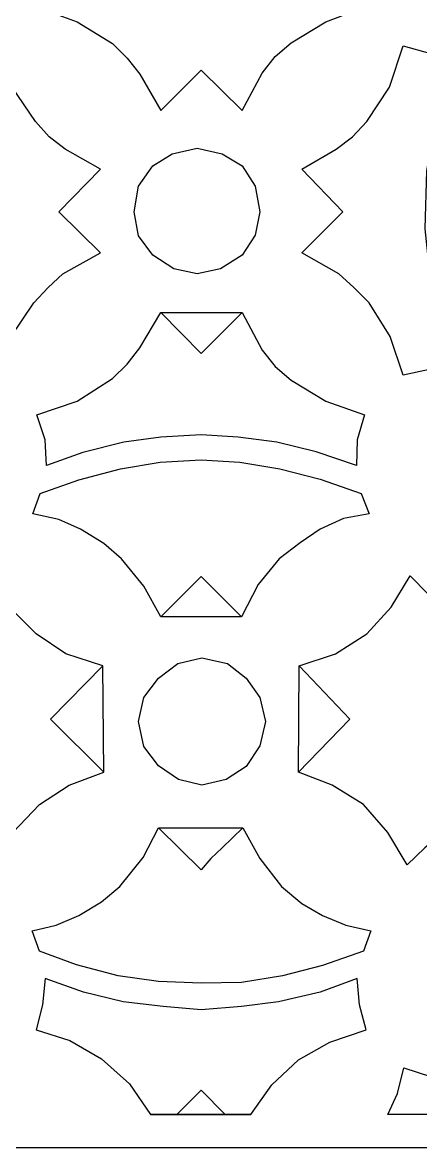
# Model space of a CAD drawing. Header units: centimetres. Extents: x 19.07 to 27, y -8.23 to -0.65.
# Drawn here: x 22.308 to 23.929, y -8.229 to -3.652 of the extents above; entities that cross this region are included whole.
import ezdxf

# ---------------------------------------------------------------- set-up
doc = ezdxf.new("R2010")
doc.units = ezdxf.units.CM
doc.header["$MEASUREMENT"] = 0
doc.layers.add('layer 1', color=7, linetype='Continuous')

msp = doc.modelspace()

# ---------------------------------------------------------------- linework, layer by layer
at = {"layer": 'layer 1', "color": 250, "lineweight": 30}
for points, knots in [([(26.99977, -8.22921), (26.99977, -8.22921), (19.06791, -8.22921), (19.06791, -8.22921), (19.06791, -8.22921), (19.06791, -8.22921), (19.06791, -0.65446), (19.06791, -0.65446), (19.06791, -0.65446), (19.06791, -0.65446), (26.99977, -0.65446), (26.99977, -0.65446), (26.99977, -0.65446), (26.99977, -0.65446), (26.99977, -8.22921), (26.99977, -8.22921)], [0, 0, 0, 0, 0.2, 0.2, 0.2, 0.2, 0.4, 0.4, 0.4, 0.4, 0.6, 0.6, 0.6, 0.6, 1, 1, 1, 1]), ([(22.87166, -4.00936), (22.87166, -4.00936), (22.78648, -3.86193), (22.78648, -3.86193), (22.78648, -3.86193), (22.78648, -3.86193), (22.73406, -3.79641), (22.73406, -3.79641), (22.73406, -3.79641), (22.73406, -3.79641), (22.67509, -3.73743), (22.67509, -3.73743), (22.67509, -3.73743), (22.67509, -3.73743), (22.53093, -3.64897), (22.53093, -3.64897), (22.53093, -3.64897), (22.53093, -3.64897), (22.36712, -3.59), (22.36712, -3.59), (22.36712, -3.59), (22.36712, -3.59), (22.39988, -3.48844), (22.39988, -3.48844), (22.39988, -3.48844), (22.39988, -3.48844), (22.40643, -3.38359), (22.40643, -3.38359), (22.40643, -3.38359), (22.40643, -3.38359), (22.55386, -3.43602), (22.55386, -3.43602), (22.55386, -3.43602), (22.55386, -3.43602), (22.72095, -3.47861), (22.72095, -3.47861), (22.72095, -3.47861), (22.72095, -3.47861), (22.87494, -3.50154), (22.87494, -3.50154), (22.87494, -3.50154), (22.87494, -3.50154), (23.03548, -3.51137), (23.03548, -3.51137), (23.03548, -3.51137), (23.03548, -3.51137), (23.18618, -3.50154), (23.18618, -3.50154), (23.18618, -3.50154), (23.18618, -3.50154), (23.34345, -3.47861), (23.34345, -3.47861), (23.34345, -3.47861), (23.34345, -3.47861), (23.50398, -3.44257), (23.50398, -3.44257), (23.50398, -3.44257), (23.50398, -3.44257), (23.6678, -3.38359), (23.6678, -3.38359), (23.6678, -3.38359), (23.6678, -3.38359), (23.67107, -3.48844), (23.67107, -3.48844), (23.67107, -3.48844), (23.67107, -3.48844), (23.70056, -3.59), (23.70056, -3.59), (23.70056, -3.59), (23.70056, -3.59), (23.5433, -3.64897), (23.5433, -3.64897), (23.5433, -3.64897), (23.5433, -3.64897), (23.40242, -3.73416), (23.40242, -3.73416), (23.40242, -3.73416), (23.40242, -3.73416), (23.33689, -3.78985), (23.33689, -3.78985), (23.33689, -3.78985), (23.33689, -3.78985), (23.28447, -3.85865), (23.28447, -3.85865), (23.28447, -3.85865), (23.28447, -3.85865), (23.20257, -4.00936), (23.20257, -4.00936), (23.20257, -4.00936), (23.20257, -4.00936), (23.03548, -3.84555), (23.03548, -3.84555), (23.03548, -3.84555), (23.03548, -3.84555), (22.87166, -4.00936), (22.87166, -4.00936)], [0, 0, 0, 0, 0.04, 0.04, 0.04, 0.04, 0.08, 0.08, 0.08, 0.08, 0.12, 0.12, 0.12, 0.12, 0.16, 0.16, 0.16, 0.16, 0.2, 0.2, 0.2, 0.2, 0.24, 0.24, 0.24, 0.24, 0.28, 0.28, 0.28, 0.28, 0.32, 0.32, 0.32, 0.32, 0.36, 0.36, 0.36, 0.36, 0.4, 0.4, 0.4, 0.4, 0.44, 0.44, 0.44, 0.44, 0.48, 0.48, 0.48, 0.48, 0.52, 0.52, 0.52, 0.52, 0.56, 0.56, 0.56, 0.56, 0.6, 0.6, 0.6, 0.6, 0.64, 0.64, 0.64, 0.64, 0.68, 0.68, 0.68, 0.68, 0.72, 0.72, 0.72, 0.72, 0.76, 0.76, 0.76, 0.76, 0.8, 0.8, 0.8, 0.8, 0.84, 0.84, 0.84, 0.84, 0.88, 0.88, 0.88, 0.88, 0.92, 0.92, 0.92, 0.92, 1, 1, 1, 1]), ([(22.62594, -4.58926), (22.62594, -4.58926), (22.47196, -4.67445), (22.47196, -4.67445), (22.47196, -4.67445), (22.47196, -4.67445), (22.41298, -4.73014), (22.41298, -4.73014), (22.41298, -4.73014), (22.41298, -4.73014), (22.35401, -4.79239), (22.35401, -4.79239), (22.35401, -4.79239), (22.35401, -4.79239), (22.26227, -4.93), (22.26227, -4.93), (22.26227, -4.93), (22.26227, -4.93), (22.20985, -5.08726), (22.20985, -5.08726), (22.20985, -5.08726), (22.20985, -5.08726), (22.11157, -5.06432), (22.11157, -5.06432), (22.11157, -5.06432), (22.11157, -5.06432), (21.9969, -5.0545), (21.9969, -5.0545), (21.9969, -5.0545), (21.9969, -5.0545), (22.05915, -4.89068), (22.05915, -4.89068), (22.05915, -4.89068), (22.05915, -4.89068), (22.09846, -4.7367), (22.09846, -4.7367), (22.09846, -4.7367), (22.09846, -4.7367), (22.11812, -4.57288), (22.11812, -4.57288), (22.11812, -4.57288), (22.11812, -4.57288), (22.12795, -4.42217), (22.12795, -4.42217), (22.12795, -4.42217), (22.12795, -4.42217), (22.11812, -4.25508), (22.11812, -4.25508), (22.11812, -4.25508), (22.11812, -4.25508), (22.09846, -4.09782), (22.09846, -4.09782), (22.09846, -4.09782), (22.09846, -4.09782), (22.05915, -3.93729), (22.05915, -3.93729), (22.05915, -3.93729), (22.05915, -3.93729), (21.9969, -3.78658), (21.9969, -3.78658), (21.9969, -3.78658), (21.9969, -3.78658), (22.11157, -3.77675), (22.11157, -3.77675), (22.11157, -3.77675), (22.11157, -3.77675), (22.20985, -3.74726), (22.20985, -3.74726), (22.20985, -3.74726), (22.20985, -3.74726), (22.26555, -3.91435), (22.26555, -3.91435), (22.26555, -3.91435), (22.26555, -3.91435), (22.36056, -4.05523), (22.36056, -4.05523), (22.36056, -4.05523), (22.36056, -4.05523), (22.41626, -4.11748), (22.41626, -4.11748), (22.41626, -4.11748), (22.41626, -4.11748), (22.48179, -4.16662), (22.48179, -4.16662), (22.48179, -4.16662), (22.48179, -4.16662), (22.62594, -4.24853), (22.62594, -4.24853), (22.62594, -4.24853), (22.62594, -4.24853), (22.45558, -4.42217), (22.45558, -4.42217), (22.45558, -4.42217), (22.45558, -4.42217), (22.62594, -4.58926), (22.62594, -4.58926)], [0, 0, 0, 0, 0.04, 0.04, 0.04, 0.04, 0.08, 0.08, 0.08, 0.08, 0.12, 0.12, 0.12, 0.12, 0.16, 0.16, 0.16, 0.16, 0.2, 0.2, 0.2, 0.2, 0.24, 0.24, 0.24, 0.24, 0.28, 0.28, 0.28, 0.28, 0.32, 0.32, 0.32, 0.32, 0.36, 0.36, 0.36, 0.36, 0.4, 0.4, 0.4, 0.4, 0.44, 0.44, 0.44, 0.44, 0.48, 0.48, 0.48, 0.48, 0.52, 0.52, 0.52, 0.52, 0.56, 0.56, 0.56, 0.56, 0.6, 0.6, 0.6, 0.6, 0.64, 0.64, 0.64, 0.64, 0.68, 0.68, 0.68, 0.68, 0.72, 0.72, 0.72, 0.72, 0.76, 0.76, 0.76, 0.76, 0.8, 0.8, 0.8, 0.8, 0.84, 0.84, 0.84, 0.84, 0.88, 0.88, 0.88, 0.88, 0.92, 0.92, 0.92, 0.92, 1, 1, 1, 1]), ([(23.44501, -4.58926), (23.44501, -4.58926), (23.59572, -4.67445), (23.59572, -4.67445), (23.59572, -4.67445), (23.59572, -4.67445), (23.65797, -4.73014), (23.65797, -4.73014), (23.65797, -4.73014), (23.65797, -4.73014), (23.72022, -4.79239), (23.72022, -4.79239), (23.72022, -4.79239), (23.72022, -4.79239), (23.8054, -4.93), (23.8054, -4.93), (23.8054, -4.93), (23.8054, -4.93), (23.85782, -5.08726), (23.85782, -5.08726), (23.85782, -5.08726), (23.85782, -5.08726), (23.96594, -5.06432), (23.96594, -5.06432), (23.96594, -5.06432), (23.96594, -5.06432), (24.0675, -5.0545), (24.0675, -5.0545), (24.0675, -5.0545), (24.0675, -5.0545), (24.01181, -4.89068), (24.01181, -4.89068), (24.01181, -4.89068), (24.01181, -4.89068), (23.97249, -4.7367), (23.97249, -4.7367), (23.97249, -4.7367), (23.97249, -4.7367), (23.94628, -4.49098), (23.94628, -4.49098), (23.94628, -4.49098), (23.94628, -4.49098), (23.95283, -4.25508), (23.95283, -4.25508), (23.95283, -4.25508), (23.95283, -4.25508), (23.99543, -4.00936), (23.99543, -4.00936), (23.99543, -4.00936), (23.99543, -4.00936), (24.0675, -3.78658), (24.0675, -3.78658), (24.0675, -3.78658), (24.0675, -3.78658), (23.96594, -3.77675), (23.96594, -3.77675), (23.96594, -3.77675), (23.96594, -3.77675), (23.85782, -3.74726), (23.85782, -3.74726), (23.85782, -3.74726), (23.85782, -3.74726), (23.80212, -3.91435), (23.80212, -3.91435), (23.80212, -3.91435), (23.80212, -3.91435), (23.71039, -4.05523), (23.71039, -4.05523), (23.71039, -4.05523), (23.71039, -4.05523), (23.65142, -4.11748), (23.65142, -4.11748), (23.65142, -4.11748), (23.65142, -4.11748), (23.58589, -4.16662), (23.58589, -4.16662), (23.58589, -4.16662), (23.58589, -4.16662), (23.44501, -4.24853), (23.44501, -4.24853), (23.44501, -4.24853), (23.44501, -4.24853), (23.6121, -4.42217), (23.6121, -4.42217), (23.6121, -4.42217), (23.6121, -4.42217), (23.44501, -4.58926), (23.44501, -4.58926)], [0, 0, 0, 0, 0.0434783, 0.0434783, 0.0434783, 0.0434783, 0.0869565, 0.0869565, 0.0869565, 0.0869565, 0.1304348, 0.1304348, 0.1304348, 0.1304348, 0.173913, 0.173913, 0.173913, 0.173913, 0.2173913, 0.2173913, 0.2173913, 0.2173913, 0.2608696, 0.2608696, 0.2608696, 0.2608696, 0.3043478, 0.3043478, 0.3043478, 0.3043478, 0.3478261, 0.3478261, 0.3478261, 0.3478261, 0.3913043, 0.3913043, 0.3913043, 0.3913043, 0.4347826, 0.4347826, 0.4347826, 0.4347826, 0.4782609, 0.4782609, 0.4782609, 0.4782609, 0.5217391, 0.5217391, 0.5217391, 0.5217391, 0.5652174, 0.5652174, 0.5652174, 0.5652174, 0.6086957, 0.6086957, 0.6086957, 0.6086957, 0.6521739, 0.6521739, 0.6521739, 0.6521739, 0.6956522, 0.6956522, 0.6956522, 0.6956522, 0.7391304, 0.7391304, 0.7391304, 0.7391304, 0.7826087, 0.7826087, 0.7826087, 0.7826087, 0.826087, 0.826087, 0.826087, 0.826087, 0.8695652, 0.8695652, 0.8695652, 0.8695652, 0.9130435, 0.9130435, 0.9130435, 0.9130435, 1, 1, 1, 1]), ([(23.01909, -4.16335), (23.01909, -4.16335), (22.91753, -4.18628), (22.91753, -4.18628), (22.91753, -4.18628), (22.91753, -4.18628), (22.8389, -4.23543), (22.8389, -4.23543), (22.8389, -4.23543), (22.8389, -4.23543), (22.77993, -4.31733), (22.77993, -4.31733), (22.77993, -4.31733), (22.77993, -4.31733), (22.76355, -4.42217), (22.76355, -4.42217), (22.76355, -4.42217), (22.76355, -4.42217), (22.77993, -4.52046), (22.77993, -4.52046), (22.77993, -4.52046), (22.77993, -4.52046), (22.8389, -4.59909), (22.8389, -4.59909), (22.8389, -4.59909), (22.8389, -4.59909), (22.92408, -4.65479), (22.92408, -4.65479), (22.92408, -4.65479), (22.92408, -4.65479), (23.01909, -4.67445), (23.01909, -4.67445), (23.01909, -4.67445), (23.01909, -4.67445), (23.11411, -4.65479), (23.11411, -4.65479), (23.11411, -4.65479), (23.11411, -4.65479), (23.20257, -4.59909), (23.20257, -4.59909), (23.20257, -4.59909), (23.20257, -4.59909), (23.25499, -4.51719), (23.25499, -4.51719), (23.25499, -4.51719), (23.25499, -4.51719), (23.27464, -4.42217), (23.27464, -4.42217), (23.27464, -4.42217), (23.27464, -4.42217), (23.25499, -4.31733), (23.25499, -4.31733), (23.25499, -4.31733), (23.25499, -4.31733), (23.20257, -4.23543), (23.20257, -4.23543), (23.20257, -4.23543), (23.20257, -4.23543), (23.12066, -4.18628), (23.12066, -4.18628), (23.12066, -4.18628), (23.12066, -4.18628), (23.01909, -4.16335), (23.01909, -4.16335)], [0, 0, 0, 0, 0.0588235, 0.0588235, 0.0588235, 0.0588235, 0.1176471, 0.1176471, 0.1176471, 0.1176471, 0.1764706, 0.1764706, 0.1764706, 0.1764706, 0.2352941, 0.2352941, 0.2352941, 0.2352941, 0.2941176, 0.2941176, 0.2941176, 0.2941176, 0.3529412, 0.3529412, 0.3529412, 0.3529412, 0.4117647, 0.4117647, 0.4117647, 0.4117647, 0.4705882, 0.4705882, 0.4705882, 0.4705882, 0.5294118, 0.5294118, 0.5294118, 0.5294118, 0.5882353, 0.5882353, 0.5882353, 0.5882353, 0.6470588, 0.6470588, 0.6470588, 0.6470588, 0.7058824, 0.7058824, 0.7058824, 0.7058824, 0.7647059, 0.7647059, 0.7647059, 0.7647059, 0.8235294, 0.8235294, 0.8235294, 0.8235294, 0.8823529, 0.8823529, 0.8823529, 0.8823529, 1, 1, 1, 1]), ([(22.45558, -4.42217), (22.45558, -4.42217), (22.62594, -4.58926), (22.62594, -4.58926), (22.62594, -4.58926), (22.62594, -4.58926), (22.45558, -4.42217), (22.45558, -4.42217)], [0, 0, 0, 0, 0.3333333, 0.3333333, 0.3333333, 0.3333333, 1, 1, 1, 1]), ([(23.6121, -4.42217), (23.6121, -4.42217), (23.44501, -4.58926), (23.44501, -4.58926), (23.44501, -4.58926), (23.44501, -4.58926), (23.6121, -4.42217), (23.6121, -4.42217)], [0, 0, 0, 0, 0.3333333, 0.3333333, 0.3333333, 0.3333333, 1, 1, 1, 1]), ([(22.87166, -4.83171), (22.87166, -4.83171), (22.78648, -4.97586), (22.78648, -4.97586), (22.78648, -4.97586), (22.78648, -4.97586), (22.73406, -5.04139), (22.73406, -5.04139), (22.73406, -5.04139), (22.73406, -5.04139), (22.67509, -5.10036), (22.67509, -5.10036), (22.67509, -5.10036), (22.67509, -5.10036), (22.53093, -5.1921), (22.53093, -5.1921), (22.53093, -5.1921), (22.53093, -5.1921), (22.36712, -5.2478), (22.36712, -5.2478), (22.36712, -5.2478), (22.36712, -5.2478), (22.39988, -5.34936), (22.39988, -5.34936), (22.39988, -5.34936), (22.39988, -5.34936), (22.40643, -5.4542), (22.40643, -5.4542), (22.40643, -5.4542), (22.40643, -5.4542), (22.55386, -5.40178), (22.55386, -5.40178), (22.55386, -5.40178), (22.55386, -5.40178), (22.72095, -5.35919), (22.72095, -5.35919), (22.72095, -5.35919), (22.72095, -5.35919), (22.87166, -5.33953), (22.87166, -5.33953), (22.87166, -5.33953), (22.87166, -5.33953), (23.03548, -5.3297), (23.03548, -5.3297), (23.03548, -5.3297), (23.03548, -5.3297), (23.18618, -5.33953), (23.18618, -5.33953), (23.18618, -5.33953), (23.18618, -5.33953), (23.34345, -5.35919), (23.34345, -5.35919), (23.34345, -5.35919), (23.34345, -5.35919), (23.50398, -5.3985), (23.50398, -5.3985), (23.50398, -5.3985), (23.50398, -5.3985), (23.6678, -5.4542), (23.6678, -5.4542), (23.6678, -5.4542), (23.6678, -5.4542), (23.67107, -5.34936), (23.67107, -5.34936), (23.67107, -5.34936), (23.67107, -5.34936), (23.70056, -5.2478), (23.70056, -5.2478), (23.70056, -5.2478), (23.70056, -5.2478), (23.5433, -5.1921), (23.5433, -5.1921), (23.5433, -5.1921), (23.5433, -5.1921), (23.40242, -5.10692), (23.40242, -5.10692), (23.40242, -5.10692), (23.40242, -5.10692), (23.33689, -5.05122), (23.33689, -5.05122), (23.33689, -5.05122), (23.33689, -5.05122), (23.28447, -4.98569), (23.28447, -4.98569), (23.28447, -4.98569), (23.28447, -4.98569), (23.20257, -4.83171), (23.20257, -4.83171), (23.20257, -4.83171), (23.20257, -4.83171), (22.87166, -4.83171), (22.87166, -4.83171), (22.87166, -4.83171), (22.87166, -4.83171), (23.03548, -4.9988), (23.03548, -4.9988), (23.03548, -4.9988), (23.03548, -4.9988), (23.20257, -4.83171), (23.20257, -4.83171), (23.20257, -4.83171), (23.20257, -4.83171), (22.87166, -4.83171), (22.87166, -4.83171)], [0, 0, 0, 0, 0.037037, 0.037037, 0.037037, 0.037037, 0.0740741, 0.0740741, 0.0740741, 0.0740741, 0.1111111, 0.1111111, 0.1111111, 0.1111111, 0.1481481, 0.1481481, 0.1481481, 0.1481481, 0.1851852, 0.1851852, 0.1851852, 0.1851852, 0.2222222, 0.2222222, 0.2222222, 0.2222222, 0.2592593, 0.2592593, 0.2592593, 0.2592593, 0.2962963, 0.2962963, 0.2962963, 0.2962963, 0.3333333, 0.3333333, 0.3333333, 0.3333333, 0.3703704, 0.3703704, 0.3703704, 0.3703704, 0.4074074, 0.4074074, 0.4074074, 0.4074074, 0.4444444, 0.4444444, 0.4444444, 0.4444444, 0.4814815, 0.4814815, 0.4814815, 0.4814815, 0.5185185, 0.5185185, 0.5185185, 0.5185185, 0.5555556, 0.5555556, 0.5555556, 0.5555556, 0.5925926, 0.5925926, 0.5925926, 0.5925926, 0.6296296, 0.6296296, 0.6296296, 0.6296296, 0.6666667, 0.6666667, 0.6666667, 0.6666667, 0.7037037, 0.7037037, 0.7037037, 0.7037037, 0.7407407, 0.7407407, 0.7407407, 0.7407407, 0.7777778, 0.7777778, 0.7777778, 0.7777778, 0.8148148, 0.8148148, 0.8148148, 0.8148148, 0.8518519, 0.8518519, 0.8518519, 0.8518519, 0.8888889, 0.8888889, 0.8888889, 0.8888889, 0.9259259, 0.9259259, 0.9259259, 0.9259259, 1, 1, 1, 1]), ([(23.19929, -6.07014), (23.19929, -6.07014), (23.03548, -5.90633), (23.03548, -5.90633), (23.03548, -5.90633), (23.03548, -5.90633), (22.87166, -6.07014), (22.87166, -6.07014), (22.87166, -6.07014), (22.87166, -6.07014), (23.19929, -6.07014), (23.19929, -6.07014), (23.19929, -6.07014), (23.19929, -6.07014), (23.26809, -5.93909), (23.26809, -5.93909), (23.26809, -5.93909), (23.26809, -5.93909), (23.35327, -5.83425), (23.35327, -5.83425), (23.35327, -5.83425), (23.35327, -5.83425), (23.43846, -5.76872), (23.43846, -5.76872), (23.43846, -5.76872), (23.43846, -5.76872), (23.52036, -5.71303), (23.52036, -5.71303), (23.52036, -5.71303), (23.52036, -5.71303), (23.61538, -5.67044), (23.61538, -5.67044), (23.61538, -5.67044), (23.61538, -5.67044), (23.72022, -5.65078), (23.72022, -5.65078), (23.72022, -5.65078), (23.72022, -5.65078), (23.68746, -5.56887), (23.68746, -5.56887), (23.68746, -5.56887), (23.68746, -5.56887), (23.52036, -5.5099), (23.52036, -5.5099), (23.52036, -5.5099), (23.52036, -5.5099), (23.35655, -5.46731), (23.35655, -5.46731), (23.35655, -5.46731), (23.35655, -5.46731), (23.19274, -5.4411), (23.19274, -5.4411), (23.19274, -5.4411), (23.19274, -5.4411), (23.03548, -5.43127), (23.03548, -5.43127), (23.03548, -5.43127), (23.03548, -5.43127), (22.86839, -5.4411), (22.86839, -5.4411), (22.86839, -5.4411), (22.86839, -5.4411), (22.70785, -5.46731), (22.70785, -5.46731), (22.70785, -5.46731), (22.70785, -5.46731), (22.53748, -5.51317), (22.53748, -5.51317), (22.53748, -5.51317), (22.53748, -5.51317), (22.38022, -5.56887), (22.38022, -5.56887), (22.38022, -5.56887), (22.38022, -5.56887), (22.35073, -5.65078), (22.35073, -5.65078), (22.35073, -5.65078), (22.35073, -5.65078), (22.45558, -5.67371), (22.45558, -5.67371), (22.45558, -5.67371), (22.45558, -5.67371), (22.54403, -5.71303), (22.54403, -5.71303), (22.54403, -5.71303), (22.54403, -5.71303), (22.63905, -5.772), (22.63905, -5.772), (22.63905, -5.772), (22.63905, -5.772), (22.71112, -5.83425), (22.71112, -5.83425), (22.71112, -5.83425), (22.71112, -5.83425), (22.80286, -5.94564), (22.80286, -5.94564), (22.80286, -5.94564), (22.80286, -5.94564), (22.87166, -6.07014), (22.87166, -6.07014), (22.87166, -6.07014), (22.87166, -6.07014), (23.19929, -6.07014), (23.19929, -6.07014)], [0, 0, 0, 0, 0.037037, 0.037037, 0.037037, 0.037037, 0.0740741, 0.0740741, 0.0740741, 0.0740741, 0.1111111, 0.1111111, 0.1111111, 0.1111111, 0.1481481, 0.1481481, 0.1481481, 0.1481481, 0.1851852, 0.1851852, 0.1851852, 0.1851852, 0.2222222, 0.2222222, 0.2222222, 0.2222222, 0.2592593, 0.2592593, 0.2592593, 0.2592593, 0.2962963, 0.2962963, 0.2962963, 0.2962963, 0.3333333, 0.3333333, 0.3333333, 0.3333333, 0.3703704, 0.3703704, 0.3703704, 0.3703704, 0.4074074, 0.4074074, 0.4074074, 0.4074074, 0.4444444, 0.4444444, 0.4444444, 0.4444444, 0.4814815, 0.4814815, 0.4814815, 0.4814815, 0.5185185, 0.5185185, 0.5185185, 0.5185185, 0.5555556, 0.5555556, 0.5555556, 0.5555556, 0.5925926, 0.5925926, 0.5925926, 0.5925926, 0.6296296, 0.6296296, 0.6296296, 0.6296296, 0.6666667, 0.6666667, 0.6666667, 0.6666667, 0.7037037, 0.7037037, 0.7037037, 0.7037037, 0.7407407, 0.7407407, 0.7407407, 0.7407407, 0.7777778, 0.7777778, 0.7777778, 0.7777778, 0.8148148, 0.8148148, 0.8148148, 0.8148148, 0.8518519, 0.8518519, 0.8518519, 0.8518519, 0.8888889, 0.8888889, 0.8888889, 0.8888889, 0.9259259, 0.9259259, 0.9259259, 0.9259259, 1, 1, 1, 1]), ([(22.63905, -6.70246), (22.63905, -6.70246), (22.49817, -6.75488), (22.49817, -6.75488), (22.49817, -6.75488), (22.49817, -6.75488), (22.37694, -6.83351), (22.37694, -6.83351), (22.37694, -6.83351), (22.37694, -6.83351), (22.26883, -6.94818), (22.26883, -6.94818), (22.26883, -6.94818), (22.26883, -6.94818), (22.19347, -7.07923), (22.19347, -7.07923), (22.19347, -7.07923), (22.19347, -7.07923), (22.12795, -7.01043), (22.12795, -7.01043), (22.12795, -7.01043), (22.12795, -7.01043), (22.04932, -6.94818), (22.04932, -6.94818), (22.04932, -6.94818), (22.04932, -6.94818), (21.86912, -6.83351), (21.86912, -6.83351), (21.86912, -6.83351), (21.86912, -6.83351), (21.61685, -6.73523), (21.61685, -6.73523), (21.61685, -6.73523), (21.61685, -6.73523), (21.33181, -6.67298), (21.33181, -6.67298), (21.33181, -6.67298), (21.33181, -6.67298), (21.32854, -6.67298), (21.32854, -6.67298), (21.32854, -6.67298), (21.32854, -6.67298), (21.35475, -6.59107), (21.35475, -6.59107), (21.35475, -6.59107), (21.35475, -6.59107), (21.36458, -6.4895), (21.36458, -6.4895), (21.36458, -6.4895), (21.36458, -6.4895), (21.35802, -6.4076), (21.35802, -6.4076), (21.35802, -6.4076), (21.35802, -6.4076), (21.32854, -6.32897), (21.32854, -6.32897), (21.32854, -6.32897), (21.32854, -6.32897), (21.59391, -6.26017), (21.59391, -6.26017), (21.59391, -6.26017), (21.59391, -6.26017), (21.86585, -6.15205), (21.86585, -6.15205), (21.86585, -6.15205), (21.86585, -6.15205), (22.03294, -6.05376), (22.03294, -6.05376), (22.03294, -6.05376), (22.03294, -6.05376), (22.11157, -5.97841), (22.11157, -5.97841), (22.11157, -5.97841), (22.11157, -5.97841), (22.18037, -5.90305), (22.18037, -5.90305), (22.18037, -5.90305), (22.18037, -5.90305), (22.25572, -6.03083), (22.25572, -6.03083), (22.25572, -6.03083), (22.25572, -6.03083), (22.36384, -6.13894), (22.36384, -6.13894), (22.36384, -6.13894), (22.36384, -6.13894), (22.48506, -6.22085), (22.48506, -6.22085), (22.48506, -6.22085), (22.48506, -6.22085), (22.63577, -6.26999), (22.63577, -6.26999), (22.63577, -6.26999), (22.63577, -6.26999), (22.63905, -6.70246), (22.63905, -6.70246), (22.63905, -6.70246), (22.63905, -6.70246), (22.42281, -6.48623), (22.42281, -6.48623), (22.42281, -6.48623), (22.42281, -6.48623), (22.63577, -6.26999), (22.63577, -6.26999), (22.63577, -6.26999), (22.63577, -6.26999), (22.63905, -6.70246), (22.63905, -6.70246)], [0, 0, 0, 0, 0.0357143, 0.0357143, 0.0357143, 0.0357143, 0.0714286, 0.0714286, 0.0714286, 0.0714286, 0.1071429, 0.1071429, 0.1071429, 0.1071429, 0.1428571, 0.1428571, 0.1428571, 0.1428571, 0.1785714, 0.1785714, 0.1785714, 0.1785714, 0.2142857, 0.2142857, 0.2142857, 0.2142857, 0.25, 0.25, 0.25, 0.25, 0.2857143, 0.2857143, 0.2857143, 0.2857143, 0.3214286, 0.3214286, 0.3214286, 0.3214286, 0.3571429, 0.3571429, 0.3571429, 0.3571429, 0.3928571, 0.3928571, 0.3928571, 0.3928571, 0.4285714, 0.4285714, 0.4285714, 0.4285714, 0.4642857, 0.4642857, 0.4642857, 0.4642857, 0.5, 0.5, 0.5, 0.5, 0.5357143, 0.5357143, 0.5357143, 0.5357143, 0.5714286, 0.5714286, 0.5714286, 0.5714286, 0.6071429, 0.6071429, 0.6071429, 0.6071429, 0.6428571, 0.6428571, 0.6428571, 0.6428571, 0.6785714, 0.6785714, 0.6785714, 0.6785714, 0.7142857, 0.7142857, 0.7142857, 0.7142857, 0.75, 0.75, 0.75, 0.75, 0.7857143, 0.7857143, 0.7857143, 0.7857143, 0.8214286, 0.8214286, 0.8214286, 0.8214286, 0.8571429, 0.8571429, 0.8571429, 0.8571429, 0.8928571, 0.8928571, 0.8928571, 0.8928571, 0.9285714, 0.9285714, 0.9285714, 0.9285714, 1, 1, 1, 1]), ([(23.43191, -6.70246), (23.43191, -6.70246), (23.56951, -6.75488), (23.56951, -6.75488), (23.56951, -6.75488), (23.56951, -6.75488), (23.69728, -6.83351), (23.69728, -6.83351), (23.69728, -6.83351), (23.69728, -6.83351), (23.79557, -6.94818), (23.79557, -6.94818), (23.79557, -6.94818), (23.79557, -6.94818), (23.8742, -7.07923), (23.8742, -7.07923), (23.8742, -7.07923), (23.8742, -7.07923), (23.94628, -7.01043), (23.94628, -7.01043), (23.94628, -7.01043), (23.94628, -7.01043), (24.02164, -6.94818), (24.02164, -6.94818), (24.02164, -6.94818), (24.02164, -6.94818), (24.19528, -6.83351), (24.19528, -6.83351), (24.19528, -6.83351), (24.19528, -6.83351), (24.45083, -6.73523), (24.45083, -6.73523), (24.45083, -6.73523), (24.45083, -6.73523), (24.73586, -6.67298), (24.73586, -6.67298), (24.73586, -6.67298), (24.73586, -6.67298), (24.73914, -6.67298), (24.73914, -6.67298), (24.73914, -6.67298), (24.73914, -6.67298), (24.71293, -6.59107), (24.71293, -6.59107), (24.71293, -6.59107), (24.71293, -6.59107), (24.7031, -6.4895), (24.7031, -6.4895), (24.7031, -6.4895), (24.7031, -6.4895), (24.71293, -6.4076), (24.71293, -6.4076), (24.71293, -6.4076), (24.71293, -6.4076), (24.73914, -6.32897), (24.73914, -6.32897), (24.73914, -6.32897), (24.73914, -6.32897), (24.47049, -6.26017), (24.47049, -6.26017), (24.47049, -6.26017), (24.47049, -6.26017), (24.20183, -6.15205), (24.20183, -6.15205), (24.20183, -6.15205), (24.20183, -6.15205), (24.03802, -6.05376), (24.03802, -6.05376), (24.03802, -6.05376), (24.03802, -6.05376), (23.95939, -5.97841), (23.95939, -5.97841), (23.95939, -5.97841), (23.95939, -5.97841), (23.88731, -5.90305), (23.88731, -5.90305), (23.88731, -5.90305), (23.88731, -5.90305), (23.80868, -6.03083), (23.80868, -6.03083), (23.80868, -6.03083), (23.80868, -6.03083), (23.71039, -6.13894), (23.71039, -6.13894), (23.71039, -6.13894), (23.71039, -6.13894), (23.58261, -6.22085), (23.58261, -6.22085), (23.58261, -6.22085), (23.58261, -6.22085), (23.43518, -6.26999), (23.43518, -6.26999), (23.43518, -6.26999), (23.43518, -6.26999), (23.43191, -6.70246), (23.43191, -6.70246), (23.43191, -6.70246), (23.43191, -6.70246), (23.64159, -6.48623), (23.64159, -6.48623), (23.64159, -6.48623), (23.64159, -6.48623), (23.43518, -6.26999), (23.43518, -6.26999), (23.43518, -6.26999), (23.43518, -6.26999), (23.43191, -6.70246), (23.43191, -6.70246)], [0, 0, 0, 0, 0.0357143, 0.0357143, 0.0357143, 0.0357143, 0.0714286, 0.0714286, 0.0714286, 0.0714286, 0.1071429, 0.1071429, 0.1071429, 0.1071429, 0.1428571, 0.1428571, 0.1428571, 0.1428571, 0.1785714, 0.1785714, 0.1785714, 0.1785714, 0.2142857, 0.2142857, 0.2142857, 0.2142857, 0.25, 0.25, 0.25, 0.25, 0.2857143, 0.2857143, 0.2857143, 0.2857143, 0.3214286, 0.3214286, 0.3214286, 0.3214286, 0.3571429, 0.3571429, 0.3571429, 0.3571429, 0.3928571, 0.3928571, 0.3928571, 0.3928571, 0.4285714, 0.4285714, 0.4285714, 0.4285714, 0.4642857, 0.4642857, 0.4642857, 0.4642857, 0.5, 0.5, 0.5, 0.5, 0.5357143, 0.5357143, 0.5357143, 0.5357143, 0.5714286, 0.5714286, 0.5714286, 0.5714286, 0.6071429, 0.6071429, 0.6071429, 0.6071429, 0.6428571, 0.6428571, 0.6428571, 0.6428571, 0.6785714, 0.6785714, 0.6785714, 0.6785714, 0.7142857, 0.7142857, 0.7142857, 0.7142857, 0.75, 0.75, 0.75, 0.75, 0.7857143, 0.7857143, 0.7857143, 0.7857143, 0.8214286, 0.8214286, 0.8214286, 0.8214286, 0.8571429, 0.8571429, 0.8571429, 0.8571429, 0.8928571, 0.8928571, 0.8928571, 0.8928571, 0.9285714, 0.9285714, 0.9285714, 0.9285714, 1, 1, 1, 1]), ([(23.03875, -6.23723), (23.03875, -6.23723), (22.94046, -6.26017), (22.94046, -6.26017), (22.94046, -6.26017), (22.94046, -6.26017), (22.86183, -6.31914), (22.86183, -6.31914), (22.86183, -6.31914), (22.86183, -6.31914), (22.80286, -6.39777), (22.80286, -6.39777), (22.80286, -6.39777), (22.80286, -6.39777), (22.77993, -6.49606), (22.77993, -6.49606), (22.77993, -6.49606), (22.77993, -6.49606), (22.80286, -6.59762), (22.80286, -6.59762), (22.80286, -6.59762), (22.80286, -6.59762), (22.86183, -6.67625), (22.86183, -6.67625), (22.86183, -6.67625), (22.86183, -6.67625), (22.94374, -6.73195), (22.94374, -6.73195), (22.94374, -6.73195), (22.94374, -6.73195), (23.03875, -6.75488), (23.03875, -6.75488), (23.03875, -6.75488), (23.03875, -6.75488), (23.13704, -6.73195), (23.13704, -6.73195), (23.13704, -6.73195), (23.13704, -6.73195), (23.21895, -6.67953), (23.21895, -6.67953), (23.21895, -6.67953), (23.21895, -6.67953), (23.27464, -6.59435), (23.27464, -6.59435), (23.27464, -6.59435), (23.27464, -6.59435), (23.29758, -6.49606), (23.29758, -6.49606), (23.29758, -6.49606), (23.29758, -6.49606), (23.27464, -6.39777), (23.27464, -6.39777), (23.27464, -6.39777), (23.27464, -6.39777), (23.21895, -6.31914), (23.21895, -6.31914), (23.21895, -6.31914), (23.21895, -6.31914), (23.14359, -6.26017), (23.14359, -6.26017), (23.14359, -6.26017), (23.14359, -6.26017), (23.03875, -6.23723), (23.03875, -6.23723)], [0, 0, 0, 0, 0.0588235, 0.0588235, 0.0588235, 0.0588235, 0.1176471, 0.1176471, 0.1176471, 0.1176471, 0.1764706, 0.1764706, 0.1764706, 0.1764706, 0.2352941, 0.2352941, 0.2352941, 0.2352941, 0.2941176, 0.2941176, 0.2941176, 0.2941176, 0.3529412, 0.3529412, 0.3529412, 0.3529412, 0.4117647, 0.4117647, 0.4117647, 0.4117647, 0.4705882, 0.4705882, 0.4705882, 0.4705882, 0.5294118, 0.5294118, 0.5294118, 0.5294118, 0.5882353, 0.5882353, 0.5882353, 0.5882353, 0.6470588, 0.6470588, 0.6470588, 0.6470588, 0.7058824, 0.7058824, 0.7058824, 0.7058824, 0.7647059, 0.7647059, 0.7647059, 0.7647059, 0.8235294, 0.8235294, 0.8235294, 0.8235294, 0.8823529, 0.8823529, 0.8823529, 0.8823529, 1, 1, 1, 1]), ([(22.86183, -6.92853), (22.86183, -6.92853), (22.79958, -7.04975), (22.79958, -7.04975), (22.79958, -7.04975), (22.79958, -7.04975), (22.70457, -7.16769), (22.70457, -7.16769), (22.70457, -7.16769), (22.70457, -7.16769), (22.62922, -7.22994), (22.62922, -7.22994), (22.62922, -7.22994), (22.62922, -7.22994), (22.53748, -7.28564), (22.53748, -7.28564), (22.53748, -7.28564), (22.53748, -7.28564), (22.44575, -7.32496), (22.44575, -7.32496), (22.44575, -7.32496), (22.44575, -7.32496), (22.34746, -7.34789), (22.34746, -7.34789), (22.34746, -7.34789), (22.34746, -7.34789), (22.37694, -7.4298), (22.37694, -7.4298), (22.37694, -7.4298), (22.37694, -7.4298), (22.52765, -7.48549), (22.52765, -7.48549), (22.52765, -7.48549), (22.52765, -7.48549), (22.69802, -7.53136), (22.69802, -7.53136), (22.69802, -7.53136), (22.69802, -7.53136), (22.86183, -7.55429), (22.86183, -7.55429), (22.86183, -7.55429), (22.86183, -7.55429), (23.03548, -7.56085), (23.03548, -7.56085), (23.03548, -7.56085), (23.03548, -7.56085), (23.19929, -7.55757), (23.19929, -7.55757), (23.19929, -7.55757), (23.19929, -7.55757), (23.36638, -7.53136), (23.36638, -7.53136), (23.36638, -7.53136), (23.36638, -7.53136), (23.53019, -7.48877), (23.53019, -7.48877), (23.53019, -7.48877), (23.53019, -7.48877), (23.69728, -7.4298), (23.69728, -7.4298), (23.69728, -7.4298), (23.69728, -7.4298), (23.72677, -7.34789), (23.72677, -7.34789), (23.72677, -7.34789), (23.72677, -7.34789), (23.62521, -7.32496), (23.62521, -7.32496), (23.62521, -7.32496), (23.62521, -7.32496), (23.53019, -7.28564), (23.53019, -7.28564), (23.53019, -7.28564), (23.53019, -7.28564), (23.44501, -7.2365), (23.44501, -7.2365), (23.44501, -7.2365), (23.44501, -7.2365), (23.3631, -7.16769), (23.3631, -7.16769), (23.3631, -7.16769), (23.3631, -7.16769), (23.27464, -7.05302), (23.27464, -7.05302), (23.27464, -7.05302), (23.27464, -7.05302), (23.20584, -6.92853), (23.20584, -6.92853), (23.20584, -6.92853), (23.20584, -6.92853), (22.86183, -6.92853), (22.86183, -6.92853), (22.86183, -6.92853), (22.86183, -6.92853), (23.03548, -7.09889), (23.03548, -7.09889), (23.03548, -7.09889), (23.03548, -7.09889), (23.07479, -7.05302), (23.07479, -7.05302), (23.07479, -7.05302), (23.07479, -7.05302), (23.12066, -7.01043), (23.12066, -7.01043), (23.12066, -7.01043), (23.12066, -7.01043), (23.20584, -6.92853), (23.20584, -6.92853), (23.20584, -6.92853), (23.20584, -6.92853), (22.86183, -6.92853), (22.86183, -6.92853)], [0, 0, 0, 0, 0.0344828, 0.0344828, 0.0344828, 0.0344828, 0.0689655, 0.0689655, 0.0689655, 0.0689655, 0.1034483, 0.1034483, 0.1034483, 0.1034483, 0.137931, 0.137931, 0.137931, 0.137931, 0.1724138, 0.1724138, 0.1724138, 0.1724138, 0.2068966, 0.2068966, 0.2068966, 0.2068966, 0.2413793, 0.2413793, 0.2413793, 0.2413793, 0.2758621, 0.2758621, 0.2758621, 0.2758621, 0.3103448, 0.3103448, 0.3103448, 0.3103448, 0.3448276, 0.3448276, 0.3448276, 0.3448276, 0.3793103, 0.3793103, 0.3793103, 0.3793103, 0.4137931, 0.4137931, 0.4137931, 0.4137931, 0.4482759, 0.4482759, 0.4482759, 0.4482759, 0.4827586, 0.4827586, 0.4827586, 0.4827586, 0.5172414, 0.5172414, 0.5172414, 0.5172414, 0.5517241, 0.5517241, 0.5517241, 0.5517241, 0.5862069, 0.5862069, 0.5862069, 0.5862069, 0.6206897, 0.6206897, 0.6206897, 0.6206897, 0.6551724, 0.6551724, 0.6551724, 0.6551724, 0.6896552, 0.6896552, 0.6896552, 0.6896552, 0.7241379, 0.7241379, 0.7241379, 0.7241379, 0.7586207, 0.7586207, 0.7586207, 0.7586207, 0.7931034, 0.7931034, 0.7931034, 0.7931034, 0.8275862, 0.8275862, 0.8275862, 0.8275862, 0.862069, 0.862069, 0.862069, 0.862069, 0.8965517, 0.8965517, 0.8965517, 0.8965517, 0.9310345, 0.9310345, 0.9310345, 0.9310345, 1, 1, 1, 1]), ([(22.82907, -8.09488), (22.82907, -8.09488), (22.74389, -7.97038), (22.74389, -7.97038), (22.74389, -7.97038), (22.74389, -7.97038), (22.62922, -7.86882), (22.62922, -7.86882), (22.62922, -7.86882), (22.62922, -7.86882), (22.50144, -7.79346), (22.50144, -7.79346), (22.50144, -7.79346), (22.50144, -7.79346), (22.36384, -7.75087), (22.36384, -7.75087), (22.36384, -7.75087), (22.36384, -7.75087), (22.39005, -7.64931), (22.39005, -7.64931), (22.39005, -7.64931), (22.39005, -7.64931), (22.39988, -7.54119), (22.39988, -7.54119), (22.39988, -7.54119), (22.39988, -7.54119), (22.55714, -7.59689), (22.55714, -7.59689), (22.55714, -7.59689), (22.55714, -7.59689), (22.71768, -7.6362), (22.71768, -7.6362), (22.71768, -7.6362), (22.71768, -7.6362), (22.88149, -7.65586), (22.88149, -7.65586), (22.88149, -7.65586), (22.88149, -7.65586), (23.03548, -7.66896), (23.03548, -7.66896), (23.03548, -7.66896), (23.03548, -7.66896), (23.19929, -7.65586), (23.19929, -7.65586), (23.19929, -7.65586), (23.19929, -7.65586), (23.35, -7.6362), (23.35, -7.6362), (23.35, -7.6362), (23.35, -7.6362), (23.52036, -7.59689), (23.52036, -7.59689), (23.52036, -7.59689), (23.52036, -7.59689), (23.67107, -7.54119), (23.67107, -7.54119), (23.67107, -7.54119), (23.67107, -7.54119), (23.6809, -7.64931), (23.6809, -7.64931), (23.6809, -7.64931), (23.6809, -7.64931), (23.70711, -7.75087), (23.70711, -7.75087), (23.70711, -7.75087), (23.70711, -7.75087), (23.55968, -7.80002), (23.55968, -7.80002), (23.55968, -7.80002), (23.55968, -7.80002), (23.43191, -7.87209), (23.43191, -7.87209), (23.43191, -7.87209), (23.43191, -7.87209), (23.32379, -7.97366), (23.32379, -7.97366), (23.32379, -7.97366), (23.32379, -7.97366), (23.23861, -8.09488), (23.23861, -8.09488), (23.23861, -8.09488), (23.23861, -8.09488), (22.82907, -8.09488), (22.82907, -8.09488)], [0, 0, 0, 0, 0.0454545, 0.0454545, 0.0454545, 0.0454545, 0.0909091, 0.0909091, 0.0909091, 0.0909091, 0.1363636, 0.1363636, 0.1363636, 0.1363636, 0.1818182, 0.1818182, 0.1818182, 0.1818182, 0.2272727, 0.2272727, 0.2272727, 0.2272727, 0.2727273, 0.2727273, 0.2727273, 0.2727273, 0.3181818, 0.3181818, 0.3181818, 0.3181818, 0.3636364, 0.3636364, 0.3636364, 0.3636364, 0.4090909, 0.4090909, 0.4090909, 0.4090909, 0.4545455, 0.4545455, 0.4545455, 0.4545455, 0.5, 0.5, 0.5, 0.5, 0.5454545, 0.5454545, 0.5454545, 0.5454545, 0.5909091, 0.5909091, 0.5909091, 0.5909091, 0.6363636, 0.6363636, 0.6363636, 0.6363636, 0.6818182, 0.6818182, 0.6818182, 0.6818182, 0.7272727, 0.7272727, 0.7272727, 0.7272727, 0.7727273, 0.7727273, 0.7727273, 0.7727273, 0.8181818, 0.8181818, 0.8181818, 0.8181818, 0.8636364, 0.8636364, 0.8636364, 0.8636364, 0.9090909, 0.9090909, 0.9090909, 0.9090909, 1, 1, 1, 1]), ([(24.02164, -8.09488), (24.02164, -8.09488), (24.07078, -7.94417), (24.07078, -7.94417), (24.07078, -7.94417), (24.07078, -7.94417), (23.96921, -7.9409), (23.96921, -7.9409), (23.96921, -7.9409), (23.96921, -7.9409), (23.8611, -7.90486), (23.8611, -7.90486), (23.8611, -7.90486), (23.8611, -7.90486), (23.83489, -8.0097), (23.83489, -8.0097), (23.83489, -8.0097), (23.83489, -8.0097), (23.79557, -8.09488), (23.79557, -8.09488), (23.79557, -8.09488), (23.79557, -8.09488), (24.02164, -8.09488), (24.02164, -8.09488)], [0, 0, 0, 0, 0.1428571, 0.1428571, 0.1428571, 0.1428571, 0.2857143, 0.2857143, 0.2857143, 0.2857143, 0.4285714, 0.4285714, 0.4285714, 0.4285714, 0.5714286, 0.5714286, 0.5714286, 0.5714286, 0.7142857, 0.7142857, 0.7142857, 0.7142857, 1, 1, 1, 1]), ([(23.13376, -8.09488), (23.13376, -8.09488), (23.03548, -7.99659), (23.03548, -7.99659), (23.03548, -7.99659), (23.03548, -7.99659), (22.93719, -8.09488), (22.93719, -8.09488), (22.93719, -8.09488), (22.93719, -8.09488), (22.82907, -8.09488), (22.82907, -8.09488), (22.82907, -8.09488), (22.82907, -8.09488), (23.13376, -8.09488), (23.13376, -8.09488)], [0, 0, 0, 0, 0.2, 0.2, 0.2, 0.2, 0.4, 0.4, 0.4, 0.4, 0.6, 0.6, 0.6, 0.6, 1, 1, 1, 1]), ([(23.23861, -8.09488), (23.23861, -8.09488), (23.13376, -8.09488), (23.13376, -8.09488), (23.13376, -8.09488), (23.13376, -8.09488), (23.23861, -8.09488), (23.23861, -8.09488)], [0, 0, 0, 0, 0.3333333, 0.3333333, 0.3333333, 0.3333333, 1, 1, 1, 1])]:
    msp.add_open_spline(points, degree=3, knots=knots, dxfattribs=at)

doc.saveas('drawing.dxf')
